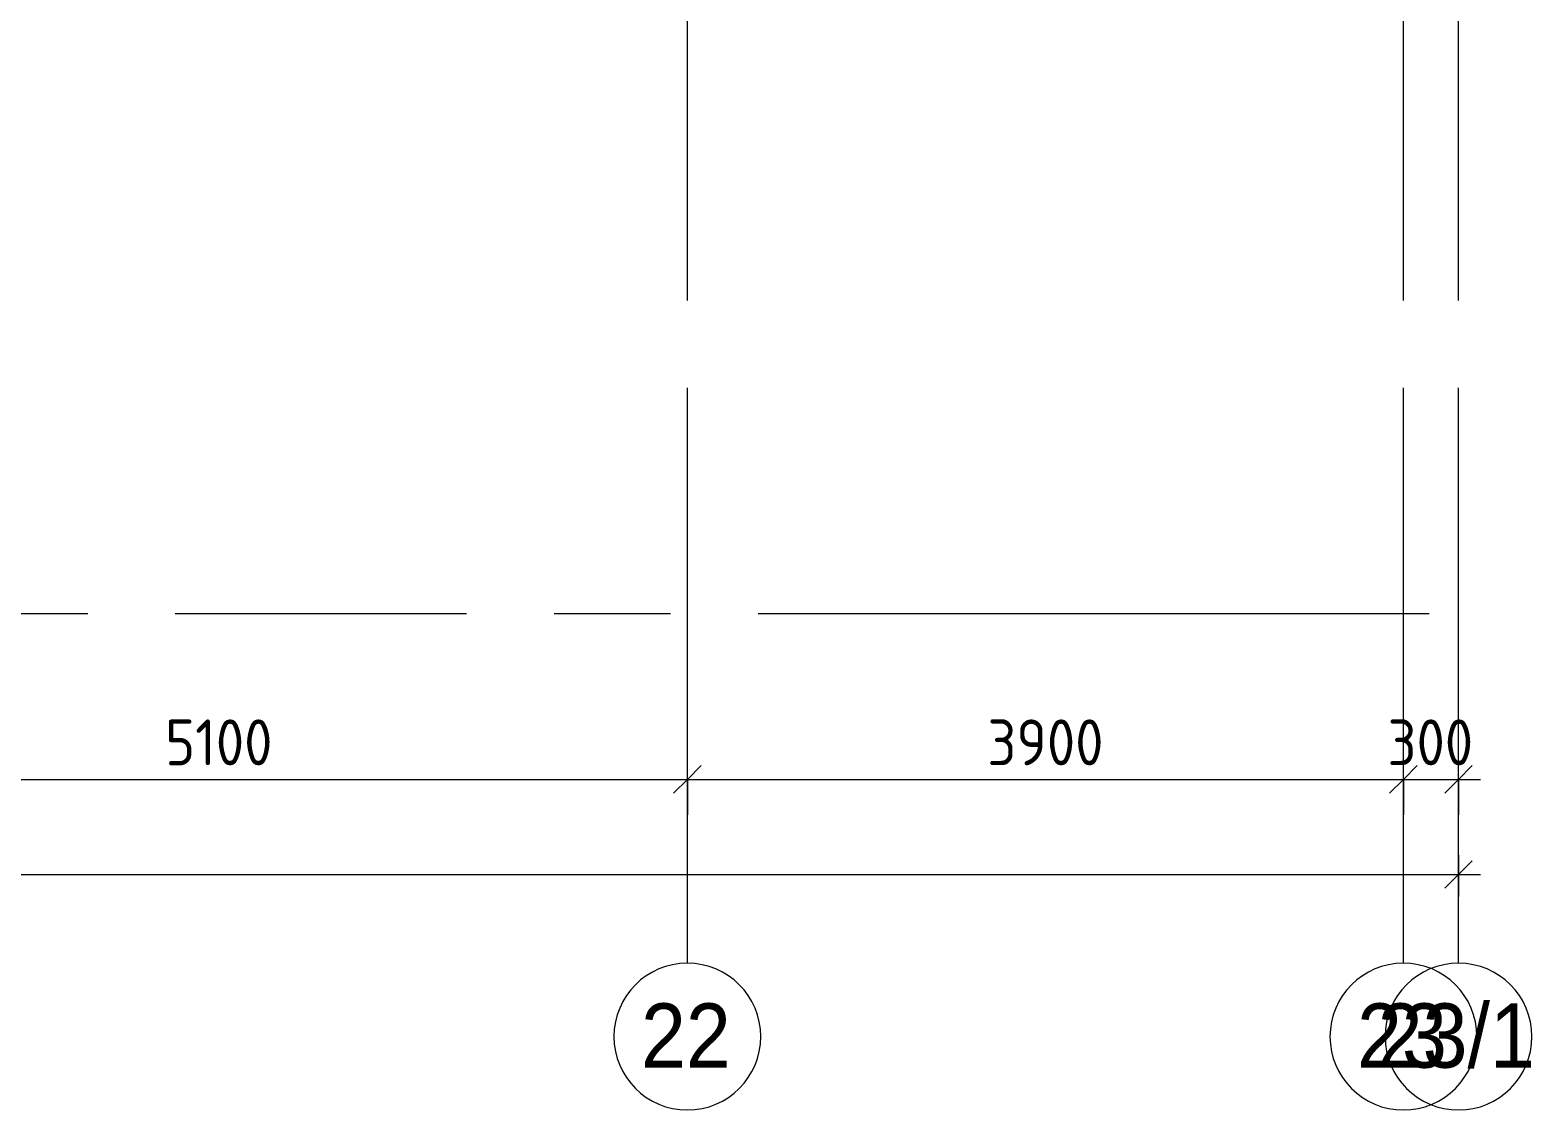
# Model space of a CAD drawing. Header units: millimetres. Extents: x 315 to 209858, y -8553 to 29000.
# Drawn here: x 47213 to 55393, y -2706 to 3179 of the extents above; entities that cross this region are included whole.
import ezdxf

# ---------------------------------------------------------------- set-up
doc = ezdxf.new("R2010")
doc.units = ezdxf.units.MM
doc.linetypes.add('Осевая', pattern=[3175, 635, -476.25, 1587.5, -476.25])
for name, color, linetype, lineweight in [('A-ANNO-DIMS', 7, 'Continuous', 9), ('A-ANNO-DIMS-100', 7, 'Continuous', 9), ('Оси', 7, 'Continuous', 9), ('Оси-1', 7, 'Continuous', 20), ('Оси-2', 7, 'Осевая', 9)]:
    doc.layers.add(name, color=color, linetype=linetype, lineweight=lineweight)
doc.styles.add('Arial', font='arial.ttf', dxfattribs={"width": 0.9, "height": 350})
doc.styles.add('ISOCPEUR_2', font='isocpeur.ttf', dxfattribs={"width": 0.9, "height": 250})
doc.dimstyles.new('ISO-2_5_0_9К_БОЛЬШОЙ', dxfattribs={"dimscale": 304.8, "dimtxt": 248.995294, "dimasz": 0.492126, "dimexe": 0.393701, "dimexo": 0.984252, "dimgap": 0, "dimtad": 1, "dimdec": 0, "dimrnd": 10, "dimzin": 0, "dimdsep": 46, "dimtxsty": 'ISOCPEUR_2', "dimblk1": 'OBLIQUE', "dimblk2": 'OBLIQUE', "dimsah": 1, "dimcen": 0.09, "dimdle": 0.393701, "dimazin": 0, "dimtfac": 1, "dimtdec": 4, "dimtix": 1, "dimtmove": 0, "dimatfit": 3, "dimfxl": 1, "dimtvp": 1, "dimtolj": 1, "dimtzin": 0, "dimarcsym": 2})
doc.dimstyles.new('ISO-2_5_0_9К_БОЛЬШОЙ_округление', dxfattribs={"dimscale": 304.8, "dimtxt": 248.995294, "dimasz": 0.492126, "dimexe": 0.393701, "dimexo": 0, "dimgap": 0, "dimtad": 1, "dimdec": 0, "dimrnd": 10, "dimzin": 0, "dimdsep": 46, "dimtxsty": 'ISOCPEUR_2', "dimblk1": 'OBLIQUE', "dimblk2": 'OBLIQUE', "dimsah": 1, "dimcen": 0.09, "dimdle": 0.393701, "dimazin": 0, "dimtfac": 1, "dimtdec": 4, "dimtix": 1, "dimtmove": 0, "dimatfit": 3, "dimfxl": 1, "dimtvp": 1, "dimtolj": 1, "dimtzin": 0, "dimarcsym": 2})

# ---------------------------------------------------------------- blocks, each defined once
blk = doc.blocks.new('Ось сетки - D8-29747960-План устройствa полов 2 этажа в осях 12-23')
at = {"layer": 'Оси-1'}
for start, end in [(360, 180), (180, 360)]:
    blk.add_arc((0, 0), 4, start, end, dxfattribs=at)
blk = doc.blocks.new('DIMBLOCK30-План устройствa полов 2 этажа в осях 12-23')
at = {"layer": 'A-ANNO-DIMS-100'}
for p, q in [((45692.8, -1098.6), (45692.8, -784.6)), ((50792.8, -1098.6), (50792.8, -784.6)), ((45692.8, -904.6), (50792.8, -904.6)), ((45692.8, -904.6), (45692.8, -1098.6)), ((50792.8, -904.6), (50792.8, -1098.6))]:
    blk.add_line(p, q, dxfattribs=at)
at = {"layer": 'A-ANNO-DIMS-100', "lineweight": 20}
for p, q in [((45692.8, -904.6), (45767.8, -829.6)), ((50792.8, -904.6), (50867.8, -829.6)), ((45692.8, -904.6), (45617.8, -979.6)), ((50792.8, -904.6), (50717.8, -979.6))]:
    blk.add_line(p, q, dxfattribs=at)
at = {"layer": 'A-ANNO-DIMS-100', "color": 0, "insert": (47948.4, -578), "char_height": 250, "width": 706.764, "attachment_point": 1, "line_spacing_factor": 1.149209, "style": 'ISOCPEUR_2'}
blk.add_mtext('5100', dxfattribs=at)
blk = doc.blocks.new('_Oblique')
at = {"color": 0, "linetype": 'ByBlock', "lineweight": -2}
blk.add_line((-0.5, -0.5), (0.5, 0.5), dxfattribs=at)
blk = doc.blocks.new('DIMBLOCK31-План устройствa полов 2 этажа в осях 12-23')
at = {"layer": 'A-ANNO-DIMS-100'}
for p, q in [((50792.8, -1098.6), (50792.8, -784.6)), ((54692.8, -1098.6), (54692.8, -784.6)), ((50792.8, -904.6), (54692.8, -904.6)), ((50792.8, -904.6), (50792.8, -1098.6)), ((54692.8, -904.6), (54692.8, -1098.6))]:
    blk.add_line(p, q, dxfattribs=at)
at = {"layer": 'A-ANNO-DIMS-100', "lineweight": 20}
for p, q in [((50792.8, -904.6), (50867.8, -829.6)), ((54692.8, -904.6), (54767.8, -829.6)), ((50792.8, -904.6), (50717.8, -979.6)), ((54692.8, -904.6), (54617.8, -979.6))]:
    blk.add_line(p, q, dxfattribs=at)
at = {"layer": 'A-ANNO-DIMS-100', "color": 0, "insert": (52426.8, -578), "char_height": 250, "width": 758.478, "attachment_point": 1, "line_spacing_factor": 1.149209, "style": 'ISOCPEUR_2'}
blk.add_mtext('3900', dxfattribs=at)
blk = doc.blocks.new('DIMBLOCK32-План устройствa полов 2 этажа в осях 12-23')
at = {"layer": 'A-ANNO-DIMS-100'}
for p, q in [((54692.8, -1098.6), (54692.8, -784.6)), ((54992.8, -1098.6), (54992.8, -784.6)), ((54692.8, -904.6), (55112.8, -904.6)), ((54692.8, -904.6), (54692.8, -1098.6)), ((54992.8, -904.6), (54992.8, -1098.6))]:
    blk.add_line(p, q, dxfattribs=at)
at = {"layer": 'A-ANNO-DIMS-100', "lineweight": 20}
for p, q in [((54692.8, -904.6), (54767.8, -829.6)), ((54992.8, -904.6), (55067.8, -829.6)), ((54692.8, -904.6), (54617.8, -979.6)), ((54992.8, -904.6), (54917.8, -979.6))]:
    blk.add_line(p, q, dxfattribs=at)
at = {"layer": 'A-ANNO-DIMS-100', "color": 0, "insert": (54605.8, -578), "char_height": 250, "width": 568.858, "attachment_point": 1, "line_spacing_factor": 1.149209, "style": 'ISOCPEUR_2'}
blk.add_mtext('300', dxfattribs=at)
blk = doc.blocks.new('DIMBLOCK57-План устройствa полов 2 этажа в осях 12-23')
at = {"layer": 'A-ANNO-DIMS-100'}
for p, q in [((8442.8, -1317.2), (8442.8, -1543.3)), ((8442.8, -1423.3), (8442.8, -1317.2)), ((54992.8, -1317.2), (54992.8, -1543.3)), ((54992.8, -1423.3), (54992.8, -1317.2)), ((8322.8, -1423.3), (55112.8, -1423.3))]:
    blk.add_line(p, q, dxfattribs=at)
at = {"layer": 'A-ANNO-DIMS-100', "lineweight": 20}
for p, q in [((8442.8, -1423.3), (8517.8, -1348.3)), ((54992.8, -1423.3), (55067.8, -1348.3)), ((8442.8, -1423.3), (8367.8, -1498.3)), ((54992.8, -1423.3), (54917.8, -1498.3))]:
    blk.add_line(p, q, dxfattribs=at)
at = {"layer": 'A-ANNO-DIMS-100', "color": 0, "insert": (31310.8, -1096.7), "char_height": 250, "width": 976.828, "attachment_point": 1, "line_spacing_factor": 1.149209, "style": 'ISOCPEUR_2'}
blk.add_mtext('46550', dxfattribs=at)

msp = doc.modelspace()

# ---------------------------------------------------------------- linework, layer by layer
at = {"layer": 'Оси'}
for p, q in [((50792.8, -1906.3), (50792.8, 593.7)), ((54692.8, -1906.3), (54692.8, 593.7)), ((54992.8, -1906.3), (54992.8, 593.7)), ((52332.8, 0), (54832.8, 0))]:
    msp.add_line(p, q, dxfattribs=at)
at = {"layer": 'Оси-2'}
for p, q in [((50792.8, 593.7), (50792.8, 24890.1)), ((54692.8, 593.7), (54692.8, 19415.1)), ((54992.8, 593.7), (54992.8, 19415.1)), ((8791.8, 0), (52332.8, 0))]:
    msp.add_line(p, q, dxfattribs=at)

# ---------------------------------------------------------------- block references
at = {"layer": 'Оси-1', "xscale": 99.99999999999993, "yscale": 99.99999999999993, "zscale": 99.99999999999993}
for p in [(50792.8, -2306.3), (54692.8, -2306.3), (54992.8, -2306.3)]:
    msp.add_blockref('Ось сетки - D8-29747960-План устройствa полов 2 этажа в осях 12-23', p, dxfattribs=at)

# ---------------------------------------------------------------- texts
at = {"layer": 'Оси', "char_height": 350, "attachment_point": 1, "style": 'Arial'}
for s, insert, width in [('22', (50540.2, -2125.6), 606.076), ('23', (54440.2, -2125.6), 606.076), ('23/1', (54552.6, -2125.6), 1060.633)]:
    msp.add_mtext(s, dxfattribs=dict(at, insert=insert, width=width))

# ---------------------------------------------------------------- dimensions: what is measured, and where the dimension line sits
at = {"layer": 'A-ANNO-DIMS'}
for base, p1, p2, dimstyle, override, picture, middle in [((50792.8, -904.6), (45692.8, -798.6), (50792.8, -798.6), 'ISO-2_5_0_9К_БОЛЬШОЙ', {"dimpost": '<>', "dimfxl": 5100}, 'DIMBLOCK30-План устройствa полов 2 этажа в осях 12-23', (48242.8, -779.6)), ((54692.8, -904.6), (50792.8, -798.6), (54692.8, -798.6), 'ISO-2_5_0_9К_БОЛЬШОЙ', {"dimpost": '<>', "dimfxl": 3900}, 'DIMBLOCK31-План устройствa полов 2 этажа в осях 12-23', (52742.8, -779.6)), ((54992.8, -904.6), (54692.8, -798.6), (54992.8, -798.6), 'ISO-2_5_0_9К_БОЛЬШОЙ', {"dimpost": '<>', "dimfxl": 300}, 'DIMBLOCK32-План устройствa полов 2 этажа в осях 12-23', (54842.8, -779.6)), ((54992.8, -1423.3), (8442.8, -1317.2), (54992.8, -1317.2), 'ISO-2_5_0_9К_БОЛЬШОЙ_округление', {"dimpost": '<>', "dimfxl": 46550}, 'DIMBLOCK57-План устройствa полов 2 этажа в осях 12-23', (31717.8, -1298.3))]:
    dim = msp.add_linear_dim(base=base, p1=p1, p2=p2, dimstyle=dimstyle, override=override, dxfattribs=at)
    dim.commit()
    dim.dimension.update_dxf_attribs({"geometry": picture, "text_midpoint": middle})

doc.saveas('drawing.dxf')
